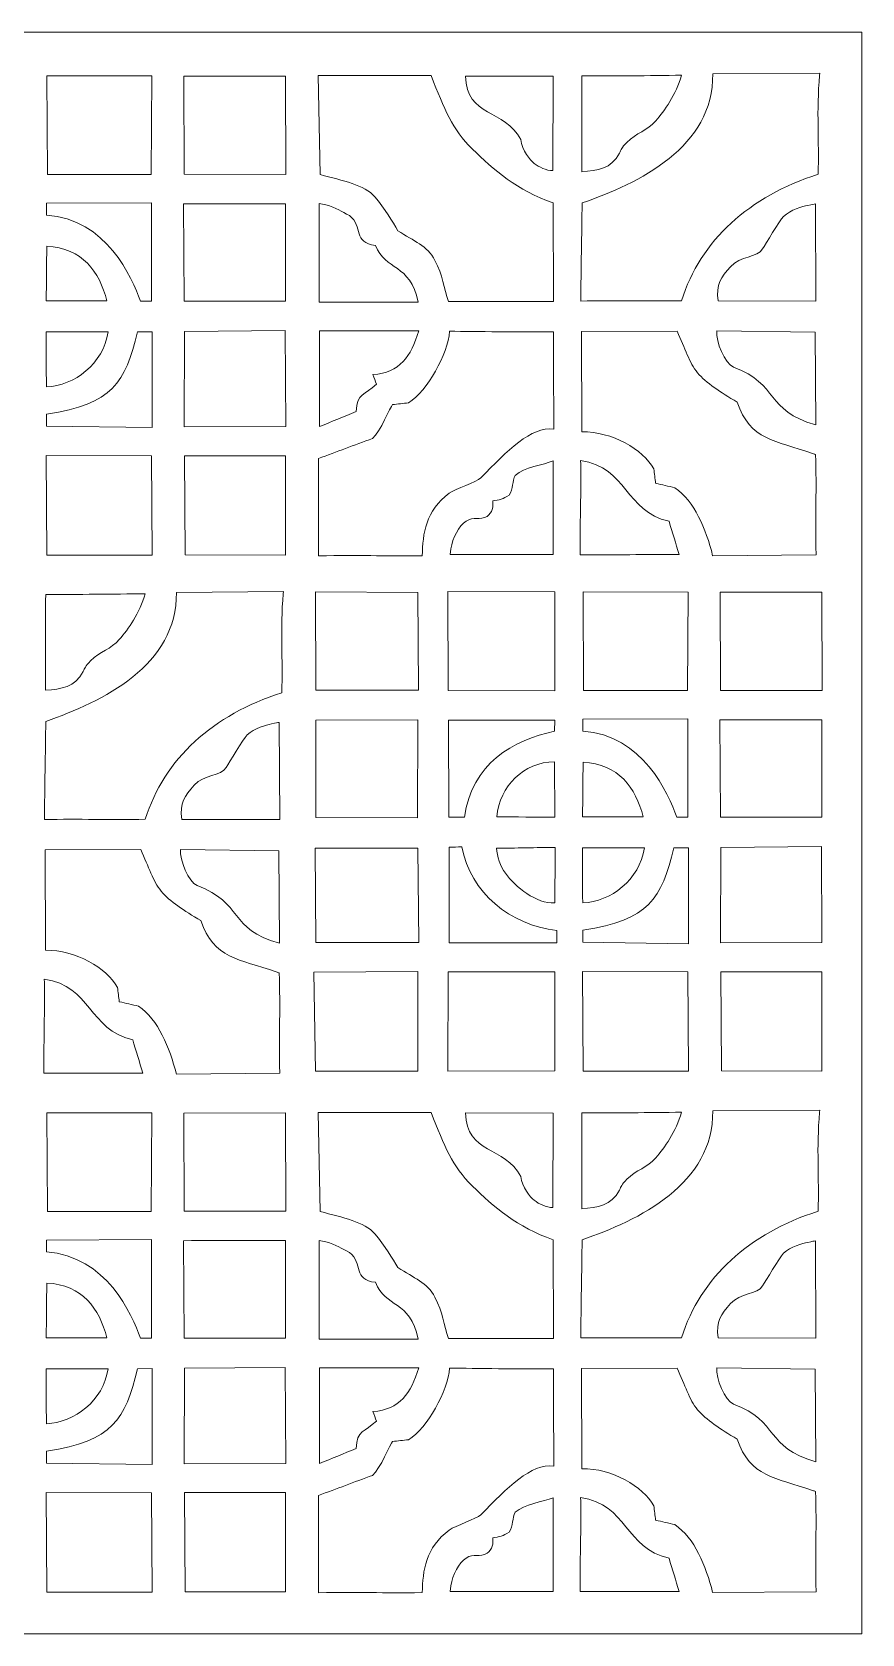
# Model space of a CAD drawing. Header units: centimetres. Extents: x -27.5 to -14.9, y -9.5 to -3.6.
# Drawn here: x -24.49 to -21.46, y -9.5 to -3.64 of the extents above; entities that cross this region are included whole.
import ezdxf

# ---------------------------------------------------------------- set-up
doc = ezdxf.new("R2010")
doc.units = ezdxf.units.CM
doc.header["$MEASUREMENT"] = 0
doc.layers.add('layer 1', color=7, linetype='Continuous')

msp = doc.modelspace()

# ---------------------------------------------------------------- linework, layer by layer
at = {"layer": 'layer 1', "color": 250, "lineweight": 9}
msp.add_open_spline([(-27.50001, -3.64187), (-27.50001, -3.64187), (-21.45817, -3.64187), (-21.45817, -3.64187), (-21.45817, -3.64187), (-21.45817, -3.64187), (-21.45817, -9.5), (-21.45817, -9.5), (-21.45817, -9.5), (-21.45817, -9.5), (-27.50001, -9.5), (-27.50001, -9.5), (-27.50001, -9.5), (-27.50001, -9.5), (-27.50001, -3.64187), (-27.50001, -3.64187)], degree=3, knots=[0, 0, 0, 0, 0.2, 0.2, 0.2, 0.2, 0.4, 0.4, 0.4, 0.4, 0.6, 0.6, 0.6, 0.6, 1, 1, 1, 1], dxfattribs=at)
at = {"layer": 'layer 1', "color": 7, "lineweight": 9}
for points, knots in [([(-24.43801, -3.80239), (-24.43801, -3.80239), (-24.43634, -4.16268), (-24.43634, -4.16268), (-24.43634, -4.16268), (-24.43634, -4.16268), (-24.05696, -4.16268), (-24.05696, -4.16268), (-24.05696, -4.16268), (-24.05696, -4.16268), (-24.05401, -3.80259), (-24.05401, -3.80259), (-24.05401, -3.80259), (-24.05401, -3.80259), (-24.43801, -3.80239), (-24.43801, -3.80239)], [0, 0, 0, 0, 0.2, 0.2, 0.2, 0.2, 0.4, 0.4, 0.4, 0.4, 0.6, 0.6, 0.6, 0.6, 1, 1, 1, 1]), ([(-23.93711, -3.80314), (-23.93711, -3.80314), (-23.93614, -4.16223), (-23.93614, -4.16223), (-23.93614, -4.16223), (-23.93614, -4.16223), (-23.56476, -4.16246), (-23.56476, -4.16246), (-23.56476, -4.16246), (-23.56476, -4.16246), (-23.56521, -3.80276), (-23.56521, -3.80276), (-23.56521, -3.80276), (-23.56521, -3.80276), (-23.93711, -3.80314), (-23.93711, -3.80314)], [0, 0, 0, 0, 0.2, 0.2, 0.2, 0.2, 0.4, 0.4, 0.4, 0.4, 0.6, 0.6, 0.6, 0.6, 1, 1, 1, 1]), ([(-22.58643, -4.6275), (-22.58643, -4.6275), (-22.58728, -4.26626), (-22.58728, -4.26626), (-22.58728, -4.26626), (-22.71716, -4.22126), (-22.80571, -4.14481), (-22.88228, -4.07013), (-22.88228, -4.07013), (-22.95885, -3.99545), (-22.98271, -3.92602), (-23.03362, -3.80097), (-23.03362, -3.80097), (-23.03362, -3.80097), (-23.44577, -3.80103), (-23.44577, -3.80103), (-23.44577, -3.80103), (-23.44577, -3.80103), (-23.43866, -4.16297), (-23.43866, -4.16297), (-23.43866, -4.16297), (-23.35634, -4.18613), (-23.2766, -4.20033), (-23.23963, -4.24432), (-23.23963, -4.24432), (-23.20265, -4.28831), (-23.1733, -4.33556), (-23.15526, -4.36833), (-23.15526, -4.36833), (-23.0956, -4.40687), (-23.04785, -4.4229), (-23.0193, -4.47689), (-23.0193, -4.47689), (-22.99075, -4.53089), (-22.98655, -4.57749), (-22.97015, -4.62776), (-22.97015, -4.62776), (-22.97015, -4.62776), (-22.58643, -4.6275), (-22.58643, -4.6275)], [0, 0, 0, 0, 0.0909091, 0.0909091, 0.0909091, 0.0909091, 0.1818182, 0.1818182, 0.1818182, 0.1818182, 0.2727273, 0.2727273, 0.2727273, 0.2727273, 0.3636364, 0.3636364, 0.3636364, 0.3636364, 0.4545455, 0.4545455, 0.4545455, 0.4545455, 0.5454545, 0.5454545, 0.5454545, 0.5454545, 0.6363636, 0.6363636, 0.6363636, 0.6363636, 0.7272727, 0.7272727, 0.7272727, 0.7272727, 0.8181818, 0.8181818, 0.8181818, 0.8181818, 1, 1, 1, 1]), ([(-22.90789, -3.80266), (-22.90403, -3.95389), (-22.76391, -3.92266), (-22.70575, -4.03492), (-22.70575, -4.03492), (-22.69974, -4.07475), (-22.67172, -4.11075), (-22.65669, -4.12202), (-22.65669, -4.12202), (-22.63819, -4.13593), (-22.61322, -4.14881), (-22.58795, -4.1484), (-22.58795, -4.1484), (-22.58795, -4.1484), (-22.58741, -3.80347), (-22.58741, -3.80347), (-22.58741, -3.80347), (-22.58741, -3.80347), (-22.90789, -3.80266), (-22.90789, -3.80266)], [0, 0, 0, 0, 0.1666667, 0.1666667, 0.1666667, 0.1666667, 0.3333333, 0.3333333, 0.3333333, 0.3333333, 0.5, 0.5, 0.5, 0.5, 0.6666667, 0.6666667, 0.6666667, 0.6666667, 1, 1, 1, 1]), ([(-22.00388, -3.7951), (-21.99941, -4.06079), (-22.27437, -4.19634), (-22.48158, -4.26666), (-22.48158, -4.26666), (-22.48161, -4.38139), (-22.48595, -4.51088), (-22.48603, -4.6256), (-22.48603, -4.6256), (-22.36354, -4.62358), (-22.24015, -4.62676), (-22.11769, -4.62474), (-22.11769, -4.62474), (-22.04839, -4.40369), (-21.86975, -4.24225), (-21.61864, -4.16209), (-21.61864, -4.16209), (-21.61383, -4.04155), (-21.6252, -3.93011), (-21.61294, -3.80032), (-21.61294, -3.80032), (-21.61294, -3.80032), (-21.61187, -3.79239), (-21.61187, -3.79239), (-21.61187, -3.79239), (-21.61187, -3.79239), (-22.00388, -3.7951), (-22.00388, -3.7951)], [0, 0, 0, 0, 0.125, 0.125, 0.125, 0.125, 0.25, 0.25, 0.25, 0.25, 0.375, 0.375, 0.375, 0.375, 0.5, 0.5, 0.5, 0.5, 0.625, 0.625, 0.625, 0.625, 0.75, 0.75, 0.75, 0.75, 1, 1, 1, 1]), ([(-22.48168, -3.80243), (-22.48168, -3.80243), (-22.48171, -3.82633), (-22.48171, -3.82633), (-22.48171, -3.82633), (-22.48184, -3.93522), (-22.48201, -4.04413), (-22.48214, -4.15302), (-22.48214, -4.15302), (-22.42448, -4.1484), (-22.37557, -4.14268), (-22.34455, -4.0846), (-22.34455, -4.0846), (-22.33756, -4.07149), (-22.33889, -4.06644), (-22.31739, -4.04522), (-22.31739, -4.04522), (-22.28212, -4.01042), (-22.24405, -4.00329), (-22.21192, -3.9667), (-22.21192, -3.9667), (-22.17979, -3.93012), (-22.13815, -3.87093), (-22.11737, -3.79982), (-22.11737, -3.79982), (-22.23762, -3.8018), (-22.3614, -3.80263), (-22.48168, -3.80243)], [0, 0, 0, 0, 0.125, 0.125, 0.125, 0.125, 0.25, 0.25, 0.25, 0.25, 0.375, 0.375, 0.375, 0.375, 0.5, 0.5, 0.5, 0.5, 0.625, 0.625, 0.625, 0.625, 0.75, 0.75, 0.75, 0.75, 1, 1, 1, 1]), ([(-24.43912, -4.26817), (-24.43912, -4.26817), (-24.43992, -4.31121), (-24.43992, -4.31121), (-24.43992, -4.31121), (-24.22028, -4.32521), (-24.12702, -4.53984), (-24.09601, -4.62583), (-24.09601, -4.62583), (-24.08243, -4.62561), (-24.06881, -4.6261), (-24.05521, -4.62588), (-24.05521, -4.62588), (-24.05521, -4.62588), (-24.05526, -4.26612), (-24.05526, -4.26612), (-24.05526, -4.26612), (-24.05526, -4.26612), (-24.43912, -4.26817), (-24.43912, -4.26817)], [0, 0, 0, 0, 0.1666667, 0.1666667, 0.1666667, 0.1666667, 0.3333333, 0.3333333, 0.3333333, 0.3333333, 0.5, 0.5, 0.5, 0.5, 0.6666667, 0.6666667, 0.6666667, 0.6666667, 1, 1, 1, 1]), ([(-23.56529, -4.26975), (-23.56529, -4.26975), (-23.90936, -4.26955), (-23.90936, -4.26955), (-23.90936, -4.26955), (-23.90936, -4.26955), (-23.93852, -4.27003), (-23.93852, -4.27003), (-23.93852, -4.27003), (-23.93852, -4.27003), (-23.93576, -4.62638), (-23.93576, -4.62638), (-23.93576, -4.62638), (-23.93576, -4.62638), (-23.56523, -4.62608), (-23.56523, -4.62608), (-23.56523, -4.62608), (-23.56523, -4.62608), (-23.56529, -4.26975), (-23.56529, -4.26975)], [0, 0, 0, 0, 0.1666667, 0.1666667, 0.1666667, 0.1666667, 0.3333333, 0.3333333, 0.3333333, 0.3333333, 0.5, 0.5, 0.5, 0.5, 0.6666667, 0.6666667, 0.6666667, 0.6666667, 1, 1, 1, 1]), ([(-23.41843, -4.27359), (-23.41843, -4.27359), (-23.44257, -4.26867), (-23.44257, -4.26867), (-23.44257, -4.26867), (-23.44257, -4.26867), (-23.44263, -4.62974), (-23.44263, -4.62974), (-23.44263, -4.62974), (-23.32208, -4.62969), (-23.2015, -4.62964), (-23.08095, -4.62959), (-23.08095, -4.62959), (-23.1101, -4.48534), (-23.20101, -4.51654), (-23.23604, -4.42214), (-23.23604, -4.42214), (-23.32141, -4.41234), (-23.28053, -4.35481), (-23.33119, -4.31287), (-23.33119, -4.31287), (-23.36167, -4.2978), (-23.37822, -4.28485), (-23.41843, -4.27359)], [0, 0, 0, 0, 0.1428571, 0.1428571, 0.1428571, 0.1428571, 0.2857143, 0.2857143, 0.2857143, 0.2857143, 0.4285714, 0.4285714, 0.4285714, 0.4285714, 0.5714286, 0.5714286, 0.5714286, 0.5714286, 0.7142857, 0.7142857, 0.7142857, 0.7142857, 1, 1, 1, 1]), ([(-21.65644, -4.27604), (-21.67409, -4.27954), (-21.72057, -4.29227), (-21.74443, -4.31583), (-21.74443, -4.31583), (-21.76171, -4.33292), (-21.80864, -4.41805), (-21.82188, -4.43492), (-21.82188, -4.43492), (-21.84032, -4.46744), (-21.90407, -4.45997), (-21.93895, -4.50006), (-21.93895, -4.50006), (-21.97383, -4.54015), (-21.99117, -4.56396), (-21.98436, -4.62529), (-21.98436, -4.62529), (-21.98436, -4.62529), (-21.62618, -4.62576), (-21.62618, -4.62576), (-21.62618, -4.62576), (-21.62618, -4.62576), (-21.62846, -4.27063), (-21.62846, -4.27063), (-21.62846, -4.27063), (-21.63431, -4.27072), (-21.63878, -4.27253), (-21.65644, -4.27604)], [0, 0, 0, 0, 0.125, 0.125, 0.125, 0.125, 0.25, 0.25, 0.25, 0.25, 0.375, 0.375, 0.375, 0.375, 0.5, 0.5, 0.5, 0.5, 0.625, 0.625, 0.625, 0.625, 0.75, 0.75, 0.75, 0.75, 1, 1, 1, 1]), ([(-24.43842, -4.42477), (-24.43927, -4.49089), (-24.43944, -4.55887), (-24.44031, -4.625), (-24.44031, -4.625), (-24.36641, -4.62572), (-24.2925, -4.62449), (-24.21859, -4.62521), (-24.21859, -4.62521), (-24.24616, -4.51776), (-24.30793, -4.43169), (-24.43842, -4.42477)], [0, 0, 0, 0, 0.25, 0.25, 0.25, 0.25, 0.5, 0.5, 0.5, 0.5, 1, 1, 1, 1]), ([(-24.44075, -4.73821), (-24.43969, -4.80235), (-24.44074, -4.87516), (-24.43968, -4.93931), (-24.43968, -4.93931), (-24.33645, -4.93483), (-24.23227, -4.85587), (-24.2141, -4.73794), (-24.2141, -4.73794), (-24.2141, -4.73794), (-24.44075, -4.73821), (-24.44075, -4.73821)], [0, 0, 0, 0, 0.25, 0.25, 0.25, 0.25, 0.5, 0.5, 0.5, 0.5, 1, 1, 1, 1]), ([(-24.05313, -4.73762), (-24.05313, -4.73762), (-24.10622, -4.73811), (-24.10622, -4.73811), (-24.10622, -4.73811), (-24.15244, -4.92475), (-24.19581, -5.00239), (-24.43913, -5.0395), (-24.43913, -5.0395), (-24.43913, -5.0395), (-24.43948, -5.08322), (-24.43948, -5.08322), (-24.43948, -5.08322), (-24.43948, -5.08322), (-24.05335, -5.08862), (-24.05335, -5.08862), (-24.05335, -5.08862), (-24.05335, -5.08862), (-24.05313, -4.73762), (-24.05313, -4.73762)], [0, 0, 0, 0, 0.1666667, 0.1666667, 0.1666667, 0.1666667, 0.3333333, 0.3333333, 0.3333333, 0.3333333, 0.5, 0.5, 0.5, 0.5, 0.6666667, 0.6666667, 0.6666667, 0.6666667, 1, 1, 1, 1]), ([(-23.5668, -4.73305), (-23.5668, -4.73305), (-23.93469, -4.73666), (-23.93469, -4.73666), (-23.93469, -4.73666), (-23.93469, -4.73666), (-23.93562, -5.08594), (-23.93562, -5.08594), (-23.93562, -5.08594), (-23.93562, -5.08594), (-23.565, -5.08474), (-23.565, -5.08474), (-23.565, -5.08474), (-23.565, -5.08474), (-23.5668, -4.73305), (-23.5668, -4.73305)], [0, 0, 0, 0, 0.2, 0.2, 0.2, 0.2, 0.4, 0.4, 0.4, 0.4, 0.6, 0.6, 0.6, 0.6, 1, 1, 1, 1]), ([(-23.06564, -5.55687), (-23.06387, -5.47627), (-23.05328, -5.39228), (-22.96706, -5.32829), (-22.96706, -5.32829), (-22.9443, -5.31141), (-22.86778, -5.28792), (-22.85191, -5.27188), (-22.85191, -5.27188), (-22.75492, -5.17372), (-22.66753, -5.08285), (-22.58486, -5.09416), (-22.58486, -5.09416), (-22.58487, -4.97556), (-22.58612, -4.85693), (-22.58612, -4.73831), (-22.58612, -4.73831), (-22.71266, -4.73991), (-22.86748, -4.7365), (-22.96547, -4.73612), (-22.96547, -4.73612), (-22.97258, -4.81901), (-23.04591, -4.9547), (-23.1157, -4.99767), (-23.1157, -4.99767), (-23.13511, -4.99994), (-23.15452, -5.0022), (-23.17393, -5.00446), (-23.17393, -5.00446), (-23.18361, -5.01161), (-23.21838, -5.10443), (-23.24772, -5.12818), (-23.24772, -5.12818), (-23.31342, -5.1526), (-23.37914, -5.17704), (-23.44484, -5.20144), (-23.44484, -5.20144), (-23.44484, -5.32006), (-23.44483, -5.43869), (-23.44481, -5.55729), (-23.44481, -5.55729), (-23.2854, -5.55392), (-23.2198, -5.55928), (-23.06564, -5.55687)], [0, 0, 0, 0, 0.0833333, 0.0833333, 0.0833333, 0.0833333, 0.1666667, 0.1666667, 0.1666667, 0.1666667, 0.25, 0.25, 0.25, 0.25, 0.3333333, 0.3333333, 0.3333333, 0.3333333, 0.4166667, 0.4166667, 0.4166667, 0.4166667, 0.5, 0.5, 0.5, 0.5, 0.5833333, 0.5833333, 0.5833333, 0.5833333, 0.6666667, 0.6666667, 0.6666667, 0.6666667, 0.75, 0.75, 0.75, 0.75, 0.8333333, 0.8333333, 0.8333333, 0.8333333, 1, 1, 1, 1]), ([(-23.44089, -4.7347), (-23.44089, -4.7347), (-23.44094, -5.08471), (-23.44094, -5.08471), (-23.44094, -5.08471), (-23.39653, -5.06648), (-23.35209, -5.04824), (-23.30768, -5.03001), (-23.30768, -5.03001), (-23.30442, -4.96209), (-23.27544, -4.96962), (-23.23349, -4.92961), (-23.23349, -4.92961), (-23.23757, -4.91802), (-23.24166, -4.90642), (-23.24574, -4.89482), (-23.24574, -4.89482), (-23.14718, -4.88721), (-23.10728, -4.82882), (-23.07862, -4.73501), (-23.07862, -4.73501), (-23.07862, -4.73501), (-23.09088, -4.73475), (-23.09088, -4.73475), (-23.09088, -4.73475), (-23.20753, -4.73474), (-23.32423, -4.73472), (-23.44089, -4.7347)], [0, 0, 0, 0, 0.125, 0.125, 0.125, 0.125, 0.25, 0.25, 0.25, 0.25, 0.375, 0.375, 0.375, 0.375, 0.5, 0.5, 0.5, 0.5, 0.625, 0.625, 0.625, 0.625, 0.75, 0.75, 0.75, 0.75, 1, 1, 1, 1]), ([(-22.48341, -4.73677), (-22.48341, -4.73677), (-22.48181, -5.10393), (-22.48181, -5.10393), (-22.48181, -5.10393), (-22.37222, -5.10207), (-22.25866, -5.16853), (-22.2192, -5.23954), (-22.2192, -5.23954), (-22.21696, -5.25701), (-22.21473, -5.27448), (-22.2125, -5.29193), (-22.2125, -5.29193), (-22.18908, -5.29738), (-22.16564, -5.30283), (-22.14223, -5.30828), (-22.14223, -5.30828), (-22.06997, -5.35771), (-22.02884, -5.4584), (-22.00395, -5.55683), (-22.00395, -5.55683), (-22.00395, -5.55683), (-21.62598, -5.55352), (-21.62598, -5.55352), (-21.62598, -5.55352), (-21.62859, -5.39437), (-21.62375, -5.32028), (-21.62763, -5.18658), (-21.62763, -5.18658), (-21.6315, -5.18616), (-21.63454, -5.18436), (-21.6386, -5.18325), (-21.6386, -5.18325), (-21.77498, -5.13471), (-21.86789, -5.13564), (-21.91405, -4.99533), (-21.91405, -4.99533), (-21.9769, -4.95858), (-22.028, -4.9251), (-22.059, -4.88792), (-22.059, -4.88792), (-22.09001, -4.85073), (-22.10412, -4.79978), (-22.13425, -4.73552), (-22.13425, -4.73552), (-22.13425, -4.73552), (-22.48341, -4.73677), (-22.48341, -4.73677)], [0, 0, 0, 0, 0.0769231, 0.0769231, 0.0769231, 0.0769231, 0.1538462, 0.1538462, 0.1538462, 0.1538462, 0.2307692, 0.2307692, 0.2307692, 0.2307692, 0.3076923, 0.3076923, 0.3076923, 0.3076923, 0.3846154, 0.3846154, 0.3846154, 0.3846154, 0.4615385, 0.4615385, 0.4615385, 0.4615385, 0.5384615, 0.5384615, 0.5384615, 0.5384615, 0.6153846, 0.6153846, 0.6153846, 0.6153846, 0.6923077, 0.6923077, 0.6923077, 0.6923077, 0.7692308, 0.7692308, 0.7692308, 0.7692308, 0.8461538, 0.8461538, 0.8461538, 0.8461538, 1, 1, 1, 1]), ([(-21.98932, -4.7351), (-21.99303, -4.77293), (-21.95866, -4.85463), (-21.92783, -4.86721), (-21.92783, -4.86721), (-21.75877, -4.92961), (-21.81388, -5.02698), (-21.62684, -5.07808), (-21.62684, -5.07808), (-21.62684, -5.07808), (-21.6297, -4.73991), (-21.6297, -4.73991), (-21.6297, -4.73991), (-21.6297, -4.73991), (-21.98932, -4.7351), (-21.98932, -4.7351)], [0, 0, 0, 0, 0.2, 0.2, 0.2, 0.2, 0.4, 0.4, 0.4, 0.4, 0.6, 0.6, 0.6, 0.6, 1, 1, 1, 1]), ([(-24.44091, -5.19045), (-24.44091, -5.19045), (-24.43839, -5.55492), (-24.43839, -5.55492), (-24.43839, -5.55492), (-24.43839, -5.55492), (-24.05363, -5.55534), (-24.05363, -5.55534), (-24.05363, -5.55534), (-24.05363, -5.55534), (-24.05507, -5.19151), (-24.05507, -5.19151), (-24.05507, -5.19151), (-24.05507, -5.19151), (-24.44091, -5.19045), (-24.44091, -5.19045)], [0, 0, 0, 0, 0.2, 0.2, 0.2, 0.2, 0.4, 0.4, 0.4, 0.4, 0.6, 0.6, 0.6, 0.6, 1, 1, 1, 1]), ([(-23.93513, -5.19133), (-23.93513, -5.19133), (-23.93286, -5.55341), (-23.93286, -5.55341), (-23.93286, -5.55341), (-23.93286, -5.55341), (-23.56603, -5.55431), (-23.56603, -5.55431), (-23.56603, -5.55431), (-23.56603, -5.55431), (-23.56551, -5.1911), (-23.56551, -5.1911), (-23.56551, -5.1911), (-23.56551, -5.1911), (-23.93513, -5.19133), (-23.93513, -5.19133)], [0, 0, 0, 0, 0.2, 0.2, 0.2, 0.2, 0.4, 0.4, 0.4, 0.4, 0.6, 0.6, 0.6, 0.6, 1, 1, 1, 1]), ([(-22.58736, -5.20983), (-22.62277, -5.22545), (-22.69257, -5.23198), (-22.72562, -5.26312), (-22.72562, -5.26312), (-22.73794, -5.28465), (-22.7311, -5.31176), (-22.74845, -5.33579), (-22.74845, -5.33579), (-22.7688, -5.34914), (-22.78606, -5.35388), (-22.80824, -5.35619), (-22.80824, -5.35619), (-22.80407, -5.37645), (-22.81014, -5.40045), (-22.82886, -5.41295), (-22.82886, -5.41295), (-22.85455, -5.42888), (-22.87822, -5.41256), (-22.90488, -5.43043), (-22.90488, -5.43043), (-22.93155, -5.44831), (-22.95523, -5.49133), (-22.96105, -5.53181), (-22.96105, -5.53181), (-22.96105, -5.53181), (-22.96408, -5.55282), (-22.96408, -5.55282), (-22.96408, -5.55282), (-22.96408, -5.55282), (-22.58705, -5.55292), (-22.58705, -5.55292), (-22.58705, -5.55292), (-22.58705, -5.55292), (-22.58736, -5.20983), (-22.58736, -5.20983)], [0, 0, 0, 0, 0.1, 0.1, 0.1, 0.1, 0.2, 0.2, 0.2, 0.2, 0.3, 0.3, 0.3, 0.3, 0.4, 0.4, 0.4, 0.4, 0.5, 0.5, 0.5, 0.5, 0.6, 0.6, 0.6, 0.6, 0.7, 0.7, 0.7, 0.7, 0.8, 0.8, 0.8, 0.8, 1, 1, 1, 1]), ([(-22.4882, -5.55316), (-22.36764, -5.55312), (-22.24706, -5.55307), (-22.12651, -5.55302), (-22.12651, -5.55302), (-22.13886, -5.5124), (-22.15119, -5.47175), (-22.16353, -5.43113), (-22.16353, -5.43113), (-22.32556, -5.39472), (-22.31418, -5.23403), (-22.48703, -5.20907), (-22.48703, -5.20907), (-22.48347, -5.27205), (-22.48943, -5.4342), (-22.4882, -5.55316)], [0, 0, 0, 0, 0.2, 0.2, 0.2, 0.2, 0.4, 0.4, 0.4, 0.4, 0.6, 0.6, 0.6, 0.6, 1, 1, 1, 1]), ([(-23.96461, -5.69108), (-23.96014, -5.95677), (-24.2351, -6.09231), (-24.44231, -6.16264), (-24.44231, -6.16264), (-24.44235, -6.27737), (-24.44669, -6.40686), (-24.44676, -6.52157), (-24.44676, -6.52157), (-24.32428, -6.51955), (-24.20088, -6.52274), (-24.07843, -6.52072), (-24.07843, -6.52072), (-24.00913, -6.29967), (-23.83048, -6.13823), (-23.57937, -6.05807), (-23.57937, -6.05807), (-23.57457, -5.93753), (-23.58593, -5.82609), (-23.57367, -5.6963), (-23.57367, -5.6963), (-23.57367, -5.6963), (-23.5726, -5.68837), (-23.5726, -5.68837), (-23.5726, -5.68837), (-23.5726, -5.68837), (-23.96461, -5.69108), (-23.96461, -5.69108)], [0, 0, 0, 0, 0.125, 0.125, 0.125, 0.125, 0.25, 0.25, 0.25, 0.25, 0.375, 0.375, 0.375, 0.375, 0.5, 0.5, 0.5, 0.5, 0.625, 0.625, 0.625, 0.625, 0.75, 0.75, 0.75, 0.75, 1, 1, 1, 1]), ([(-24.44241, -5.69841), (-24.44241, -5.69841), (-24.44244, -5.72231), (-24.44244, -5.72231), (-24.44244, -5.72231), (-24.44258, -5.83119), (-24.44275, -5.94011), (-24.44288, -6.04899), (-24.44288, -6.04899), (-24.38522, -6.04437), (-24.3363, -6.03866), (-24.30528, -5.98058), (-24.30528, -5.98058), (-24.29829, -5.96746), (-24.29963, -5.96241), (-24.27812, -5.94119), (-24.27812, -5.94119), (-24.24286, -5.9064), (-24.20479, -5.89927), (-24.17266, -5.86268), (-24.17266, -5.86268), (-24.14053, -5.82609), (-24.09889, -5.76691), (-24.07811, -5.69579), (-24.07811, -5.69579), (-24.19836, -5.69778), (-24.32214, -5.69861), (-24.44241, -5.69841)], [0, 0, 0, 0, 0.125, 0.125, 0.125, 0.125, 0.25, 0.25, 0.25, 0.25, 0.375, 0.375, 0.375, 0.375, 0.5, 0.5, 0.5, 0.5, 0.625, 0.625, 0.625, 0.625, 0.75, 0.75, 0.75, 0.75, 1, 1, 1, 1]), ([(-23.45543, -5.68944), (-23.45543, -5.68944), (-23.45531, -6.04841), (-23.45531, -6.04841), (-23.45531, -6.04841), (-23.45531, -6.04841), (-23.07957, -6.0488), (-23.07957, -6.0488), (-23.07957, -6.0488), (-23.07957, -6.0488), (-23.08219, -5.69127), (-23.08219, -5.69127), (-23.08219, -5.69127), (-23.08219, -5.69127), (-23.45543, -5.68944), (-23.45543, -5.68944)], [0, 0, 0, 0, 0.2, 0.2, 0.2, 0.2, 0.4, 0.4, 0.4, 0.4, 0.6, 0.6, 0.6, 0.6, 1, 1, 1, 1]), ([(-22.97202, -5.68836), (-22.97202, -5.68836), (-22.97107, -6.0496), (-22.97107, -6.0496), (-22.97107, -6.0496), (-22.97107, -6.0496), (-22.58087, -6.05069), (-22.58087, -6.05069), (-22.58087, -6.05069), (-22.58087, -6.05069), (-22.58054, -5.68869), (-22.58054, -5.68869), (-22.58054, -5.68869), (-22.58054, -5.68869), (-22.97202, -5.68836), (-22.97202, -5.68836)], [0, 0, 0, 0, 0.2, 0.2, 0.2, 0.2, 0.4, 0.4, 0.4, 0.4, 0.6, 0.6, 0.6, 0.6, 1, 1, 1, 1]), ([(-22.47728, -5.68946), (-22.47728, -5.68946), (-22.4756, -6.04975), (-22.4756, -6.04975), (-22.4756, -6.04975), (-22.4756, -6.04975), (-22.09623, -6.04975), (-22.09623, -6.04975), (-22.09623, -6.04975), (-22.09623, -6.04975), (-22.09327, -5.68966), (-22.09327, -5.68966), (-22.09327, -5.68966), (-22.09327, -5.68966), (-22.47728, -5.68946), (-22.47728, -5.68946)], [0, 0, 0, 0, 0.2, 0.2, 0.2, 0.2, 0.4, 0.4, 0.4, 0.4, 0.6, 0.6, 0.6, 0.6, 1, 1, 1, 1]), ([(-21.97637, -5.69021), (-21.97637, -5.69021), (-21.9754, -6.04929), (-21.9754, -6.04929), (-21.9754, -6.04929), (-21.9754, -6.04929), (-21.60402, -6.04953), (-21.60402, -6.04953), (-21.60402, -6.04953), (-21.60402, -6.04953), (-21.60447, -5.68983), (-21.60447, -5.68983), (-21.60447, -5.68983), (-21.60447, -5.68983), (-21.97637, -5.69021), (-21.97637, -5.69021)], [0, 0, 0, 0, 0.2, 0.2, 0.2, 0.2, 0.4, 0.4, 0.4, 0.4, 0.6, 0.6, 0.6, 0.6, 1, 1, 1, 1]), ([(-23.61717, -6.17201), (-23.63482, -6.17552), (-23.68131, -6.18825), (-23.70517, -6.21181), (-23.70517, -6.21181), (-23.72244, -6.2289), (-23.76937, -6.31402), (-23.78262, -6.33089), (-23.78262, -6.33089), (-23.80106, -6.36342), (-23.8648, -6.35594), (-23.89969, -6.39603), (-23.89969, -6.39603), (-23.93457, -6.43612), (-23.9519, -6.45994), (-23.9451, -6.52127), (-23.9451, -6.52127), (-23.9451, -6.52127), (-23.58692, -6.52174), (-23.58692, -6.52174), (-23.58692, -6.52174), (-23.58692, -6.52174), (-23.5892, -6.1666), (-23.5892, -6.1666), (-23.5892, -6.1666), (-23.59504, -6.1667), (-23.59952, -6.16851), (-23.61717, -6.17201)], [0, 0, 0, 0, 0.125, 0.125, 0.125, 0.125, 0.25, 0.25, 0.25, 0.25, 0.375, 0.375, 0.375, 0.375, 0.5, 0.5, 0.5, 0.5, 0.625, 0.625, 0.625, 0.625, 0.75, 0.75, 0.75, 0.75, 1, 1, 1, 1]), ([(-23.0824, -6.15765), (-23.0824, -6.15765), (-23.45491, -6.15848), (-23.45491, -6.15848), (-23.45491, -6.15848), (-23.45491, -6.15848), (-23.45518, -6.51367), (-23.45518, -6.51367), (-23.45518, -6.51367), (-23.45518, -6.51367), (-23.08255, -6.51501), (-23.08255, -6.51501), (-23.08255, -6.51501), (-23.08255, -6.51501), (-23.0824, -6.15765), (-23.0824, -6.15765)], [0, 0, 0, 0, 0.2, 0.2, 0.2, 0.2, 0.4, 0.4, 0.4, 0.4, 0.6, 0.6, 0.6, 0.6, 1, 1, 1, 1]), ([(-22.9691, -6.51253), (-22.9691, -6.51253), (-22.91092, -6.51357), (-22.91092, -6.51357), (-22.91092, -6.51357), (-22.88618, -6.31826), (-22.73304, -6.23052), (-22.58189, -6.19885), (-22.58189, -6.19885), (-22.58189, -6.19885), (-22.58095, -6.15887), (-22.58095, -6.15887), (-22.58095, -6.15887), (-22.58095, -6.15887), (-22.97025, -6.15797), (-22.97025, -6.15797), (-22.97025, -6.15797), (-22.97025, -6.15797), (-22.9691, -6.51253), (-22.9691, -6.51253)], [0, 0, 0, 0, 0.1666667, 0.1666667, 0.1666667, 0.1666667, 0.3333333, 0.3333333, 0.3333333, 0.3333333, 0.5, 0.5, 0.5, 0.5, 0.6666667, 0.6666667, 0.6666667, 0.6666667, 1, 1, 1, 1]), ([(-22.47838, -6.15524), (-22.47838, -6.15524), (-22.47919, -6.19828), (-22.47919, -6.19828), (-22.47919, -6.19828), (-22.25955, -6.21228), (-22.16629, -6.42691), (-22.13528, -6.5129), (-22.13528, -6.5129), (-22.12169, -6.51268), (-22.10808, -6.51317), (-22.09448, -6.51294), (-22.09448, -6.51294), (-22.09448, -6.51294), (-22.09452, -6.15318), (-22.09452, -6.15318), (-22.09452, -6.15318), (-22.09452, -6.15318), (-22.47838, -6.15524), (-22.47838, -6.15524)], [0, 0, 0, 0, 0.1666667, 0.1666667, 0.1666667, 0.1666667, 0.3333333, 0.3333333, 0.3333333, 0.3333333, 0.5, 0.5, 0.5, 0.5, 0.6666667, 0.6666667, 0.6666667, 0.6666667, 1, 1, 1, 1]), ([(-21.60455, -6.15682), (-21.60455, -6.15682), (-21.94863, -6.15662), (-21.94863, -6.15662), (-21.94863, -6.15662), (-21.94863, -6.15662), (-21.97778, -6.1571), (-21.97778, -6.1571), (-21.97778, -6.1571), (-21.97778, -6.1571), (-21.97503, -6.51345), (-21.97503, -6.51345), (-21.97503, -6.51345), (-21.97503, -6.51345), (-21.6045, -6.51315), (-21.6045, -6.51315), (-21.6045, -6.51315), (-21.6045, -6.51315), (-21.60455, -6.15682), (-21.60455, -6.15682)], [0, 0, 0, 0, 0.1666667, 0.1666667, 0.1666667, 0.1666667, 0.3333333, 0.3333333, 0.3333333, 0.3333333, 0.5, 0.5, 0.5, 0.5, 0.6666667, 0.6666667, 0.6666667, 0.6666667, 1, 1, 1, 1]), ([(-22.7934, -6.5115), (-22.72188, -6.51152), (-22.65231, -6.51418), (-22.58132, -6.513), (-22.58132, -6.513), (-22.58132, -6.513), (-22.58173, -6.31035), (-22.58173, -6.31035), (-22.58173, -6.31035), (-22.69662, -6.31224), (-22.78126, -6.39907), (-22.7934, -6.5115)], [0, 0, 0, 0, 0.25, 0.25, 0.25, 0.25, 0.5, 0.5, 0.5, 0.5, 1, 1, 1, 1]), ([(-22.47768, -6.31184), (-22.47853, -6.37796), (-22.47871, -6.44594), (-22.47957, -6.51207), (-22.47957, -6.51207), (-22.40567, -6.51279), (-22.33176, -6.51156), (-22.25786, -6.51228), (-22.25786, -6.51228), (-22.28542, -6.40483), (-22.3472, -6.31875), (-22.47768, -6.31184)], [0, 0, 0, 0, 0.25, 0.25, 0.25, 0.25, 0.5, 0.5, 0.5, 0.5, 1, 1, 1, 1]), ([(-24.44414, -6.63275), (-24.44414, -6.63275), (-24.44254, -6.99991), (-24.44254, -6.99991), (-24.44254, -6.99991), (-24.33296, -6.99804), (-24.21939, -7.0645), (-24.17993, -7.13552), (-24.17993, -7.13552), (-24.1777, -7.15299), (-24.17547, -7.17046), (-24.17324, -7.18791), (-24.17324, -7.18791), (-24.14981, -7.19335), (-24.12637, -7.19881), (-24.10296, -7.20425), (-24.10296, -7.20425), (-24.03071, -7.25368), (-23.98957, -7.35438), (-23.96468, -7.4528), (-23.96468, -7.4528), (-23.96468, -7.4528), (-23.58672, -7.4495), (-23.58672, -7.4495), (-23.58672, -7.4495), (-23.58933, -7.29035), (-23.58449, -7.21625), (-23.58836, -7.08256), (-23.58836, -7.08256), (-23.59223, -7.08214), (-23.59528, -7.08034), (-23.59934, -7.07922), (-23.59934, -7.07922), (-23.73572, -7.03069), (-23.82863, -7.03161), (-23.87479, -6.89131), (-23.87479, -6.89131), (-23.93764, -6.85455), (-23.98873, -6.82108), (-24.01974, -6.78389), (-24.01974, -6.78389), (-24.05074, -6.74671), (-24.06486, -6.69575), (-24.09499, -6.6315), (-24.09499, -6.6315), (-24.09499, -6.6315), (-24.44414, -6.63275), (-24.44414, -6.63275)], [0, 0, 0, 0, 0.0769231, 0.0769231, 0.0769231, 0.0769231, 0.1538462, 0.1538462, 0.1538462, 0.1538462, 0.2307692, 0.2307692, 0.2307692, 0.2307692, 0.3076923, 0.3076923, 0.3076923, 0.3076923, 0.3846154, 0.3846154, 0.3846154, 0.3846154, 0.4615385, 0.4615385, 0.4615385, 0.4615385, 0.5384615, 0.5384615, 0.5384615, 0.5384615, 0.6153846, 0.6153846, 0.6153846, 0.6153846, 0.6923077, 0.6923077, 0.6923077, 0.6923077, 0.7692308, 0.7692308, 0.7692308, 0.7692308, 0.8461538, 0.8461538, 0.8461538, 0.8461538, 1, 1, 1, 1]), ([(-23.95005, -6.63108), (-23.95377, -6.6689), (-23.9194, -6.75061), (-23.88856, -6.76319), (-23.88856, -6.76319), (-23.71951, -6.82559), (-23.77462, -6.92295), (-23.58758, -6.97406), (-23.58758, -6.97406), (-23.58758, -6.97406), (-23.59043, -6.63589), (-23.59043, -6.63589), (-23.59043, -6.63589), (-23.59043, -6.63589), (-23.95005, -6.63108), (-23.95005, -6.63108)], [0, 0, 0, 0, 0.2, 0.2, 0.2, 0.2, 0.4, 0.4, 0.4, 0.4, 0.6, 0.6, 0.6, 0.6, 1, 1, 1, 1]), ([(-23.45697, -6.62619), (-23.45697, -6.62619), (-23.45512, -6.97179), (-23.45512, -6.97179), (-23.45512, -6.97179), (-23.45512, -6.97179), (-23.07853, -6.97102), (-23.07853, -6.97102), (-23.07853, -6.97102), (-23.07853, -6.97102), (-23.08224, -6.62582), (-23.08224, -6.62582), (-23.08224, -6.62582), (-23.08224, -6.62582), (-23.45697, -6.62619), (-23.45697, -6.62619)], [0, 0, 0, 0, 0.2, 0.2, 0.2, 0.2, 0.4, 0.4, 0.4, 0.4, 0.6, 0.6, 0.6, 0.6, 1, 1, 1, 1]), ([(-22.96763, -6.62262), (-22.96765, -6.73929), (-22.96765, -6.85597), (-22.96767, -6.97263), (-22.96767, -6.97263), (-22.96767, -6.97263), (-22.57392, -6.97226), (-22.57392, -6.97226), (-22.57392, -6.97226), (-22.57392, -6.97226), (-22.57355, -6.92699), (-22.57355, -6.92699), (-22.57355, -6.92699), (-22.74538, -6.90897), (-22.88888, -6.78821), (-22.92097, -6.62185), (-22.92097, -6.62185), (-22.93653, -6.6221), (-22.9521, -6.62236), (-22.96763, -6.62262)], [0, 0, 0, 0, 0.1666667, 0.1666667, 0.1666667, 0.1666667, 0.3333333, 0.3333333, 0.3333333, 0.3333333, 0.5, 0.5, 0.5, 0.5, 0.6666667, 0.6666667, 0.6666667, 0.6666667, 1, 1, 1, 1]), ([(-22.79366, -6.62622), (-22.79251, -6.65544), (-22.7807, -6.69321), (-22.76188, -6.7184), (-22.76188, -6.7184), (-22.72465, -6.76822), (-22.64862, -6.83083), (-22.58146, -6.82666), (-22.58146, -6.82666), (-22.58132, -6.76054), (-22.57888, -6.69027), (-22.57998, -6.62418), (-22.57998, -6.62418), (-22.64611, -6.62333), (-22.72754, -6.62707), (-22.79366, -6.62622)], [0, 0, 0, 0, 0.2, 0.2, 0.2, 0.2, 0.4, 0.4, 0.4, 0.4, 0.6, 0.6, 0.6, 0.6, 1, 1, 1, 1]), ([(-22.48002, -6.62527), (-22.47896, -6.68942), (-22.48, -6.76223), (-22.47894, -6.82637), (-22.47894, -6.82637), (-22.37572, -6.8219), (-22.27154, -6.74294), (-22.25336, -6.625), (-22.25336, -6.625), (-22.25336, -6.625), (-22.48002, -6.62527), (-22.48002, -6.62527)], [0, 0, 0, 0, 0.25, 0.25, 0.25, 0.25, 0.5, 0.5, 0.5, 0.5, 1, 1, 1, 1]), ([(-22.0924, -6.62469), (-22.0924, -6.62469), (-22.14548, -6.62518), (-22.14548, -6.62518), (-22.14548, -6.62518), (-22.1917, -6.81182), (-22.23508, -6.88946), (-22.47839, -6.92657), (-22.47839, -6.92657), (-22.47839, -6.92657), (-22.47874, -6.97029), (-22.47874, -6.97029), (-22.47874, -6.97029), (-22.47874, -6.97029), (-22.09261, -6.97569), (-22.09261, -6.97569), (-22.09261, -6.97569), (-22.09261, -6.97569), (-22.0924, -6.62469), (-22.0924, -6.62469)], [0, 0, 0, 0, 0.1666667, 0.1666667, 0.1666667, 0.1666667, 0.3333333, 0.3333333, 0.3333333, 0.3333333, 0.5, 0.5, 0.5, 0.5, 0.6666667, 0.6666667, 0.6666667, 0.6666667, 1, 1, 1, 1]), ([(-21.60606, -6.62012), (-21.60606, -6.62012), (-21.97395, -6.62372), (-21.97395, -6.62372), (-21.97395, -6.62372), (-21.97395, -6.62372), (-21.97488, -6.97301), (-21.97488, -6.97301), (-21.97488, -6.97301), (-21.97488, -6.97301), (-21.60427, -6.97181), (-21.60427, -6.97181), (-21.60427, -6.97181), (-21.60427, -6.97181), (-21.60606, -6.62012), (-21.60606, -6.62012)], [0, 0, 0, 0, 0.2, 0.2, 0.2, 0.2, 0.4, 0.4, 0.4, 0.4, 0.6, 0.6, 0.6, 0.6, 1, 1, 1, 1]), ([(-23.46177, -7.07996), (-23.46177, -7.07996), (-23.45579, -7.44155), (-23.45579, -7.44155), (-23.45579, -7.44155), (-23.45579, -7.44155), (-23.08217, -7.4419), (-23.08217, -7.4419), (-23.08217, -7.4419), (-23.08217, -7.4419), (-23.08233, -7.07754), (-23.08233, -7.07754), (-23.08233, -7.07754), (-23.08233, -7.07754), (-23.46177, -7.07996), (-23.46177, -7.07996)], [0, 0, 0, 0, 0.2, 0.2, 0.2, 0.2, 0.4, 0.4, 0.4, 0.4, 0.6, 0.6, 0.6, 0.6, 1, 1, 1, 1]), ([(-22.58141, -7.07835), (-22.58141, -7.07835), (-22.97092, -7.0785), (-22.97092, -7.0785), (-22.97092, -7.0785), (-22.97092, -7.0785), (-22.97166, -7.44207), (-22.97166, -7.44207), (-22.97166, -7.44207), (-22.97166, -7.44207), (-22.58097, -7.44119), (-22.58097, -7.44119), (-22.58097, -7.44119), (-22.58097, -7.44119), (-22.58141, -7.07835), (-22.58141, -7.07835)], [0, 0, 0, 0, 0.2, 0.2, 0.2, 0.2, 0.4, 0.4, 0.4, 0.4, 0.6, 0.6, 0.6, 0.6, 1, 1, 1, 1]), ([(-22.48017, -7.07752), (-22.48017, -7.07752), (-22.47765, -7.44199), (-22.47765, -7.44199), (-22.47765, -7.44199), (-22.47765, -7.44199), (-22.0929, -7.4424), (-22.0929, -7.4424), (-22.0929, -7.4424), (-22.0929, -7.4424), (-22.09433, -7.07858), (-22.09433, -7.07858), (-22.09433, -7.07858), (-22.09433, -7.07858), (-22.48017, -7.07752), (-22.48017, -7.07752)], [0, 0, 0, 0, 0.2, 0.2, 0.2, 0.2, 0.4, 0.4, 0.4, 0.4, 0.6, 0.6, 0.6, 0.6, 1, 1, 1, 1]), ([(-21.9744, -7.0784), (-21.9744, -7.0784), (-21.97212, -7.44048), (-21.97212, -7.44048), (-21.97212, -7.44048), (-21.97212, -7.44048), (-21.60529, -7.44138), (-21.60529, -7.44138), (-21.60529, -7.44138), (-21.60529, -7.44138), (-21.60477, -7.07817), (-21.60477, -7.07817), (-21.60477, -7.07817), (-21.60477, -7.07817), (-21.9744, -7.0784), (-21.9744, -7.0784)], [0, 0, 0, 0, 0.2, 0.2, 0.2, 0.2, 0.4, 0.4, 0.4, 0.4, 0.6, 0.6, 0.6, 0.6, 1, 1, 1, 1]), ([(-24.44893, -7.44914), (-24.32838, -7.44909), (-24.20779, -7.44904), (-24.08725, -7.449), (-24.08725, -7.449), (-24.09959, -7.40838), (-24.11192, -7.36773), (-24.12427, -7.32711), (-24.12427, -7.32711), (-24.28629, -7.29069), (-24.27492, -7.13001), (-24.44777, -7.10505), (-24.44777, -7.10505), (-24.4442, -7.16803), (-24.45017, -7.33017), (-24.44893, -7.44914)], [0, 0, 0, 0, 0.2, 0.2, 0.2, 0.2, 0.4, 0.4, 0.4, 0.4, 0.6, 0.6, 0.6, 0.6, 1, 1, 1, 1]), ([(-24.43801, -7.59434), (-24.43801, -7.59434), (-24.43634, -7.95464), (-24.43634, -7.95464), (-24.43634, -7.95464), (-24.43634, -7.95464), (-24.05696, -7.95463), (-24.05696, -7.95463), (-24.05696, -7.95463), (-24.05696, -7.95463), (-24.05401, -7.59455), (-24.05401, -7.59455), (-24.05401, -7.59455), (-24.05401, -7.59455), (-24.43801, -7.59434), (-24.43801, -7.59434)], [0, 0, 0, 0, 0.2, 0.2, 0.2, 0.2, 0.4, 0.4, 0.4, 0.4, 0.6, 0.6, 0.6, 0.6, 1, 1, 1, 1]), ([(-23.93711, -7.5951), (-23.93711, -7.5951), (-23.93614, -7.95418), (-23.93614, -7.95418), (-23.93614, -7.95418), (-23.93614, -7.95418), (-23.56476, -7.95441), (-23.56476, -7.95441), (-23.56476, -7.95441), (-23.56476, -7.95441), (-23.56521, -7.59472), (-23.56521, -7.59472), (-23.56521, -7.59472), (-23.56521, -7.59472), (-23.93711, -7.5951), (-23.93711, -7.5951)], [0, 0, 0, 0, 0.2, 0.2, 0.2, 0.2, 0.4, 0.4, 0.4, 0.4, 0.6, 0.6, 0.6, 0.6, 1, 1, 1, 1]), ([(-22.58643, -8.41946), (-22.58643, -8.41946), (-22.58728, -8.05821), (-22.58728, -8.05821), (-22.58728, -8.05821), (-22.71716, -8.01322), (-22.80571, -7.93677), (-22.88228, -7.86209), (-22.88228, -7.86209), (-22.95885, -7.78741), (-22.98271, -7.71798), (-23.03362, -7.59293), (-23.03362, -7.59293), (-23.03362, -7.59293), (-23.44577, -7.59298), (-23.44577, -7.59298), (-23.44577, -7.59298), (-23.44577, -7.59298), (-23.43866, -7.95492), (-23.43866, -7.95492), (-23.43866, -7.95492), (-23.35634, -7.97808), (-23.2766, -7.99229), (-23.23963, -8.03628), (-23.23963, -8.03628), (-23.20265, -8.08027), (-23.1733, -8.12751), (-23.15526, -8.16028), (-23.15526, -8.16028), (-23.0956, -8.19882), (-23.04785, -8.21485), (-23.0193, -8.26885), (-23.0193, -8.26885), (-22.99075, -8.32285), (-22.98655, -8.36945), (-22.97015, -8.41972), (-22.97015, -8.41972), (-22.97015, -8.41972), (-22.58643, -8.41946), (-22.58643, -8.41946)], [0, 0, 0, 0, 0.0909091, 0.0909091, 0.0909091, 0.0909091, 0.1818182, 0.1818182, 0.1818182, 0.1818182, 0.2727273, 0.2727273, 0.2727273, 0.2727273, 0.3636364, 0.3636364, 0.3636364, 0.3636364, 0.4545455, 0.4545455, 0.4545455, 0.4545455, 0.5454545, 0.5454545, 0.5454545, 0.5454545, 0.6363636, 0.6363636, 0.6363636, 0.6363636, 0.7272727, 0.7272727, 0.7272727, 0.7272727, 0.8181818, 0.8181818, 0.8181818, 0.8181818, 1, 1, 1, 1]), ([(-22.90789, -7.59461), (-22.90403, -7.74584), (-22.76391, -7.71461), (-22.70575, -7.82688), (-22.70575, -7.82688), (-22.69974, -7.86671), (-22.67172, -7.9027), (-22.65669, -7.91397), (-22.65669, -7.91397), (-22.63819, -7.92788), (-22.61322, -7.94077), (-22.58795, -7.94035), (-22.58795, -7.94035), (-22.58795, -7.94035), (-22.58741, -7.59543), (-22.58741, -7.59543), (-22.58741, -7.59543), (-22.58741, -7.59543), (-22.90789, -7.59461), (-22.90789, -7.59461)], [0, 0, 0, 0, 0.1666667, 0.1666667, 0.1666667, 0.1666667, 0.3333333, 0.3333333, 0.3333333, 0.3333333, 0.5, 0.5, 0.5, 0.5, 0.6666667, 0.6666667, 0.6666667, 0.6666667, 1, 1, 1, 1]), ([(-22.00388, -7.58706), (-21.99941, -7.85274), (-22.27437, -7.98829), (-22.48158, -8.05861), (-22.48158, -8.05861), (-22.48161, -8.17334), (-22.48595, -8.30284), (-22.48603, -8.41755), (-22.48603, -8.41755), (-22.36354, -8.41553), (-22.24015, -8.41871), (-22.11769, -8.41669), (-22.11769, -8.41669), (-22.04839, -8.19564), (-21.86975, -8.0342), (-21.61864, -7.95404), (-21.61864, -7.95404), (-21.61383, -7.8335), (-21.6252, -7.72206), (-21.61294, -7.59227), (-21.61294, -7.59227), (-21.61294, -7.59227), (-21.61187, -7.58435), (-21.61187, -7.58435), (-21.61187, -7.58435), (-21.61187, -7.58435), (-22.00388, -7.58706), (-22.00388, -7.58706)], [0, 0, 0, 0, 0.125, 0.125, 0.125, 0.125, 0.25, 0.25, 0.25, 0.25, 0.375, 0.375, 0.375, 0.375, 0.5, 0.5, 0.5, 0.5, 0.625, 0.625, 0.625, 0.625, 0.75, 0.75, 0.75, 0.75, 1, 1, 1, 1]), ([(-22.48168, -7.59438), (-22.48168, -7.59438), (-22.48171, -7.61828), (-22.48171, -7.61828), (-22.48171, -7.61828), (-22.48184, -7.72717), (-22.48201, -7.83608), (-22.48214, -7.94497), (-22.48214, -7.94497), (-22.42448, -7.94035), (-22.37557, -7.93464), (-22.34455, -7.87655), (-22.34455, -7.87655), (-22.33756, -7.86344), (-22.33889, -7.85839), (-22.31739, -7.83717), (-22.31739, -7.83717), (-22.28212, -7.80238), (-22.24405, -7.79524), (-22.21192, -7.75866), (-22.21192, -7.75866), (-22.17979, -7.72207), (-22.13815, -7.66289), (-22.11737, -7.59177), (-22.11737, -7.59177), (-22.23762, -7.59376), (-22.3614, -7.59459), (-22.48168, -7.59438)], [0, 0, 0, 0, 0.125, 0.125, 0.125, 0.125, 0.25, 0.25, 0.25, 0.25, 0.375, 0.375, 0.375, 0.375, 0.5, 0.5, 0.5, 0.5, 0.625, 0.625, 0.625, 0.625, 0.75, 0.75, 0.75, 0.75, 1, 1, 1, 1]), ([(-24.43912, -8.06012), (-24.43912, -8.06012), (-24.43992, -8.10317), (-24.43992, -8.10317), (-24.43992, -8.10317), (-24.22028, -8.11717), (-24.12702, -8.3318), (-24.09601, -8.41779), (-24.09601, -8.41779), (-24.08243, -8.41756), (-24.06881, -8.41805), (-24.05521, -8.41783), (-24.05521, -8.41783), (-24.05521, -8.41783), (-24.05526, -8.05807), (-24.05526, -8.05807), (-24.05526, -8.05807), (-24.05526, -8.05807), (-24.43912, -8.06012), (-24.43912, -8.06012)], [0, 0, 0, 0, 0.1666667, 0.1666667, 0.1666667, 0.1666667, 0.3333333, 0.3333333, 0.3333333, 0.3333333, 0.5, 0.5, 0.5, 0.5, 0.6666667, 0.6666667, 0.6666667, 0.6666667, 1, 1, 1, 1]), ([(-23.56529, -8.06171), (-23.56529, -8.06171), (-23.90936, -8.0615), (-23.90936, -8.0615), (-23.90936, -8.0615), (-23.90936, -8.0615), (-23.93852, -8.06199), (-23.93852, -8.06199), (-23.93852, -8.06199), (-23.93852, -8.06199), (-23.93576, -8.41834), (-23.93576, -8.41834), (-23.93576, -8.41834), (-23.93576, -8.41834), (-23.56523, -8.41803), (-23.56523, -8.41803), (-23.56523, -8.41803), (-23.56523, -8.41803), (-23.56529, -8.06171), (-23.56529, -8.06171)], [0, 0, 0, 0, 0.1666667, 0.1666667, 0.1666667, 0.1666667, 0.3333333, 0.3333333, 0.3333333, 0.3333333, 0.5, 0.5, 0.5, 0.5, 0.6666667, 0.6666667, 0.6666667, 0.6666667, 1, 1, 1, 1]), ([(-23.41843, -8.06554), (-23.41843, -8.06554), (-23.44257, -8.06062), (-23.44257, -8.06062), (-23.44257, -8.06062), (-23.44257, -8.06062), (-23.44263, -8.42169), (-23.44263, -8.42169), (-23.44263, -8.42169), (-23.32208, -8.42164), (-23.2015, -8.42159), (-23.08095, -8.42155), (-23.08095, -8.42155), (-23.1101, -8.27729), (-23.20101, -8.3085), (-23.23604, -8.2141), (-23.23604, -8.2141), (-23.32141, -8.20429), (-23.28053, -8.14676), (-23.33119, -8.10483), (-23.33119, -8.10483), (-23.36167, -8.08976), (-23.37822, -8.0768), (-23.41843, -8.06554)], [0, 0, 0, 0, 0.1428571, 0.1428571, 0.1428571, 0.1428571, 0.2857143, 0.2857143, 0.2857143, 0.2857143, 0.4285714, 0.4285714, 0.4285714, 0.4285714, 0.5714286, 0.5714286, 0.5714286, 0.5714286, 0.7142857, 0.7142857, 0.7142857, 0.7142857, 1, 1, 1, 1]), ([(-21.65644, -8.06799), (-21.67409, -8.07149), (-21.72057, -8.08422), (-21.74443, -8.10779), (-21.74443, -8.10779), (-21.76171, -8.12487), (-21.80864, -8.21), (-21.82188, -8.22687), (-21.82188, -8.22687), (-21.84032, -8.2594), (-21.90407, -8.25192), (-21.93895, -8.29201), (-21.93895, -8.29201), (-21.97383, -8.3321), (-21.99117, -8.35592), (-21.98436, -8.41725), (-21.98436, -8.41725), (-21.98436, -8.41725), (-21.62618, -8.41771), (-21.62618, -8.41771), (-21.62618, -8.41771), (-21.62618, -8.41771), (-21.62846, -8.06258), (-21.62846, -8.06258), (-21.62846, -8.06258), (-21.63431, -8.06268), (-21.63878, -8.06449), (-21.65644, -8.06799)], [0, 0, 0, 0, 0.125, 0.125, 0.125, 0.125, 0.25, 0.25, 0.25, 0.25, 0.375, 0.375, 0.375, 0.375, 0.5, 0.5, 0.5, 0.5, 0.625, 0.625, 0.625, 0.625, 0.75, 0.75, 0.75, 0.75, 1, 1, 1, 1]), ([(-24.43842, -8.21673), (-24.43927, -8.28284), (-24.43944, -8.35082), (-24.44031, -8.41695), (-24.44031, -8.41695), (-24.36641, -8.41768), (-24.2925, -8.41644), (-24.21859, -8.41716), (-24.21859, -8.41716), (-24.24616, -8.30971), (-24.30793, -8.22364), (-24.43842, -8.21673)], [0, 0, 0, 0, 0.25, 0.25, 0.25, 0.25, 0.5, 0.5, 0.5, 0.5, 1, 1, 1, 1]), ([(-24.44075, -8.53016), (-24.43969, -8.5943), (-24.44074, -8.66712), (-24.43968, -8.73126), (-24.43968, -8.73126), (-24.33645, -8.72679), (-24.23227, -8.64783), (-24.2141, -8.52989), (-24.2141, -8.52989), (-24.2141, -8.52989), (-24.44075, -8.53016), (-24.44075, -8.53016)], [0, 0, 0, 0, 0.25, 0.25, 0.25, 0.25, 0.5, 0.5, 0.5, 0.5, 1, 1, 1, 1]), ([(-24.05313, -8.52957), (-24.05313, -8.52957), (-24.10622, -8.53006), (-24.10622, -8.53006), (-24.10622, -8.53006), (-24.15244, -8.7167), (-24.19581, -8.79434), (-24.43913, -8.83145), (-24.43913, -8.83145), (-24.43913, -8.83145), (-24.43948, -8.87518), (-24.43948, -8.87518), (-24.43948, -8.87518), (-24.43948, -8.87518), (-24.05335, -8.88057), (-24.05335, -8.88057), (-24.05335, -8.88057), (-24.05335, -8.88057), (-24.05313, -8.52957), (-24.05313, -8.52957)], [0, 0, 0, 0, 0.1666667, 0.1666667, 0.1666667, 0.1666667, 0.3333333, 0.3333333, 0.3333333, 0.3333333, 0.5, 0.5, 0.5, 0.5, 0.6666667, 0.6666667, 0.6666667, 0.6666667, 1, 1, 1, 1]), ([(-23.5668, -8.525), (-23.5668, -8.525), (-23.93469, -8.52861), (-23.93469, -8.52861), (-23.93469, -8.52861), (-23.93469, -8.52861), (-23.93562, -8.8779), (-23.93562, -8.8779), (-23.93562, -8.8779), (-23.93562, -8.8779), (-23.565, -8.8767), (-23.565, -8.8767), (-23.565, -8.8767), (-23.565, -8.8767), (-23.5668, -8.525), (-23.5668, -8.525)], [0, 0, 0, 0, 0.2, 0.2, 0.2, 0.2, 0.4, 0.4, 0.4, 0.4, 0.6, 0.6, 0.6, 0.6, 1, 1, 1, 1]), ([(-23.06564, -9.34882), (-23.06387, -9.26822), (-23.05328, -9.18423), (-22.96706, -9.12025), (-22.96706, -9.12025), (-22.9443, -9.10336), (-22.86778, -9.07988), (-22.85191, -9.06383), (-22.85191, -9.06383), (-22.75492, -8.96567), (-22.66753, -8.8748), (-22.58486, -8.88612), (-22.58486, -8.88612), (-22.58487, -8.76752), (-22.58612, -8.64888), (-22.58612, -8.53027), (-22.58612, -8.53027), (-22.71266, -8.53186), (-22.86748, -8.52845), (-22.96547, -8.52807), (-22.96547, -8.52807), (-22.97258, -8.61097), (-23.04591, -8.74666), (-23.1157, -8.78963), (-23.1157, -8.78963), (-23.13511, -8.79189), (-23.15452, -8.79415), (-23.17393, -8.79642), (-23.17393, -8.79642), (-23.18361, -8.80357), (-23.21838, -8.89639), (-23.24772, -8.92014), (-23.24772, -8.92014), (-23.31342, -8.94456), (-23.37914, -8.96899), (-23.44484, -8.9934), (-23.44484, -8.9934), (-23.44484, -9.11201), (-23.44483, -9.23064), (-23.44481, -9.34924), (-23.44481, -9.34924), (-23.2854, -9.34588), (-23.2198, -9.35123), (-23.06564, -9.34882)], [0, 0, 0, 0, 0.0833333, 0.0833333, 0.0833333, 0.0833333, 0.1666667, 0.1666667, 0.1666667, 0.1666667, 0.25, 0.25, 0.25, 0.25, 0.3333333, 0.3333333, 0.3333333, 0.3333333, 0.4166667, 0.4166667, 0.4166667, 0.4166667, 0.5, 0.5, 0.5, 0.5, 0.5833333, 0.5833333, 0.5833333, 0.5833333, 0.6666667, 0.6666667, 0.6666667, 0.6666667, 0.75, 0.75, 0.75, 0.75, 0.8333333, 0.8333333, 0.8333333, 0.8333333, 1, 1, 1, 1]), ([(-23.44089, -8.52666), (-23.44089, -8.52666), (-23.44094, -8.87666), (-23.44094, -8.87666), (-23.44094, -8.87666), (-23.39653, -8.85844), (-23.35209, -8.8402), (-23.30768, -8.82196), (-23.30768, -8.82196), (-23.30442, -8.75404), (-23.27544, -8.76157), (-23.23349, -8.72157), (-23.23349, -8.72157), (-23.23757, -8.70998), (-23.24166, -8.69837), (-23.24574, -8.68678), (-23.24574, -8.68678), (-23.14718, -8.67917), (-23.10728, -8.62077), (-23.07862, -8.52696), (-23.07862, -8.52696), (-23.07862, -8.52696), (-23.09088, -8.52671), (-23.09088, -8.52671), (-23.09088, -8.52671), (-23.20753, -8.52669), (-23.32423, -8.52667), (-23.44089, -8.52666)], [0, 0, 0, 0, 0.125, 0.125, 0.125, 0.125, 0.25, 0.25, 0.25, 0.25, 0.375, 0.375, 0.375, 0.375, 0.5, 0.5, 0.5, 0.5, 0.625, 0.625, 0.625, 0.625, 0.75, 0.75, 0.75, 0.75, 1, 1, 1, 1]), ([(-22.48341, -8.52872), (-22.48341, -8.52872), (-22.48181, -8.89588), (-22.48181, -8.89588), (-22.48181, -8.89588), (-22.37222, -8.89402), (-22.25866, -8.96048), (-22.2192, -9.0315), (-22.2192, -9.0315), (-22.21696, -9.04897), (-22.21473, -9.06643), (-22.2125, -9.08389), (-22.2125, -9.08389), (-22.18908, -9.08933), (-22.16564, -9.09479), (-22.14223, -9.10023), (-22.14223, -9.10023), (-22.06997, -9.14966), (-22.02884, -9.25035), (-22.00395, -9.34878), (-22.00395, -9.34878), (-22.00395, -9.34878), (-21.62598, -9.34547), (-21.62598, -9.34547), (-21.62598, -9.34547), (-21.62859, -9.18633), (-21.62375, -9.11223), (-21.62763, -8.97853), (-21.62763, -8.97853), (-21.6315, -8.97811), (-21.63454, -8.97632), (-21.6386, -8.9752), (-21.6386, -8.9752), (-21.77498, -8.92666), (-21.86789, -8.92759), (-21.91405, -8.78729), (-21.91405, -8.78729), (-21.9769, -8.75053), (-22.028, -8.71706), (-22.059, -8.67987), (-22.059, -8.67987), (-22.09001, -8.64269), (-22.10412, -8.59173), (-22.13425, -8.52748), (-22.13425, -8.52748), (-22.13425, -8.52748), (-22.48341, -8.52872), (-22.48341, -8.52872)], [0, 0, 0, 0, 0.0769231, 0.0769231, 0.0769231, 0.0769231, 0.1538462, 0.1538462, 0.1538462, 0.1538462, 0.2307692, 0.2307692, 0.2307692, 0.2307692, 0.3076923, 0.3076923, 0.3076923, 0.3076923, 0.3846154, 0.3846154, 0.3846154, 0.3846154, 0.4615385, 0.4615385, 0.4615385, 0.4615385, 0.5384615, 0.5384615, 0.5384615, 0.5384615, 0.6153846, 0.6153846, 0.6153846, 0.6153846, 0.6923077, 0.6923077, 0.6923077, 0.6923077, 0.7692308, 0.7692308, 0.7692308, 0.7692308, 0.8461538, 0.8461538, 0.8461538, 0.8461538, 1, 1, 1, 1]), ([(-21.98932, -8.52705), (-21.99303, -8.56488), (-21.95866, -8.64658), (-21.92783, -8.65917), (-21.92783, -8.65917), (-21.75877, -8.72157), (-21.81388, -8.81893), (-21.62684, -8.87004), (-21.62684, -8.87004), (-21.62684, -8.87004), (-21.6297, -8.53187), (-21.6297, -8.53187), (-21.6297, -8.53187), (-21.6297, -8.53187), (-21.98932, -8.52705), (-21.98932, -8.52705)], [0, 0, 0, 0, 0.2, 0.2, 0.2, 0.2, 0.4, 0.4, 0.4, 0.4, 0.6, 0.6, 0.6, 0.6, 1, 1, 1, 1]), ([(-24.44091, -8.9824), (-24.44091, -8.9824), (-24.43839, -9.34688), (-24.43839, -9.34688), (-24.43839, -9.34688), (-24.43839, -9.34688), (-24.05363, -9.34729), (-24.05363, -9.34729), (-24.05363, -9.34729), (-24.05363, -9.34729), (-24.05507, -8.98346), (-24.05507, -8.98346), (-24.05507, -8.98346), (-24.05507, -8.98346), (-24.44091, -8.9824), (-24.44091, -8.9824)], [0, 0, 0, 0, 0.2, 0.2, 0.2, 0.2, 0.4, 0.4, 0.4, 0.4, 0.6, 0.6, 0.6, 0.6, 1, 1, 1, 1]), ([(-23.93513, -8.98329), (-23.93513, -8.98329), (-23.93286, -9.34536), (-23.93286, -9.34536), (-23.93286, -9.34536), (-23.93286, -9.34536), (-23.56603, -9.34627), (-23.56603, -9.34627), (-23.56603, -9.34627), (-23.56603, -9.34627), (-23.56551, -8.98305), (-23.56551, -8.98305), (-23.56551, -8.98305), (-23.56551, -8.98305), (-23.93513, -8.98329), (-23.93513, -8.98329)], [0, 0, 0, 0, 0.2, 0.2, 0.2, 0.2, 0.4, 0.4, 0.4, 0.4, 0.6, 0.6, 0.6, 0.6, 1, 1, 1, 1]), ([(-22.58736, -9.00178), (-22.62277, -9.01741), (-22.69257, -9.02393), (-22.72562, -9.05508), (-22.72562, -9.05508), (-22.73794, -9.0766), (-22.7311, -9.10371), (-22.74845, -9.12775), (-22.74845, -9.12775), (-22.7688, -9.14109), (-22.78606, -9.14583), (-22.80824, -9.14814), (-22.80824, -9.14814), (-22.80407, -9.1684), (-22.81014, -9.1924), (-22.82886, -9.20491), (-22.82886, -9.20491), (-22.85455, -9.22084), (-22.87822, -9.20451), (-22.90488, -9.22238), (-22.90488, -9.22238), (-22.93155, -9.24026), (-22.95523, -9.28328), (-22.96105, -9.32376), (-22.96105, -9.32376), (-22.96105, -9.32376), (-22.96408, -9.34478), (-22.96408, -9.34478), (-22.96408, -9.34478), (-22.96408, -9.34478), (-22.58705, -9.34488), (-22.58705, -9.34488), (-22.58705, -9.34488), (-22.58705, -9.34488), (-22.58736, -9.00178), (-22.58736, -9.00178)], [0, 0, 0, 0, 0.1, 0.1, 0.1, 0.1, 0.2, 0.2, 0.2, 0.2, 0.3, 0.3, 0.3, 0.3, 0.4, 0.4, 0.4, 0.4, 0.5, 0.5, 0.5, 0.5, 0.6, 0.6, 0.6, 0.6, 0.7, 0.7, 0.7, 0.7, 0.8, 0.8, 0.8, 0.8, 1, 1, 1, 1]), ([(-22.4882, -9.34512), (-22.36764, -9.34507), (-22.24706, -9.34502), (-22.12651, -9.34497), (-22.12651, -9.34497), (-22.13886, -9.30435), (-22.15119, -9.2637), (-22.16353, -9.22308), (-22.16353, -9.22308), (-22.32556, -9.18667), (-22.31418, -9.02598), (-22.48703, -9.00102), (-22.48703, -9.00102), (-22.48347, -9.06401), (-22.48943, -9.22615), (-22.4882, -9.34512)], [0, 0, 0, 0, 0.2, 0.2, 0.2, 0.2, 0.4, 0.4, 0.4, 0.4, 0.6, 0.6, 0.6, 0.6, 1, 1, 1, 1])]:
    msp.add_open_spline(points, degree=3, knots=knots, dxfattribs=at)

doc.saveas('drawing.dxf')
